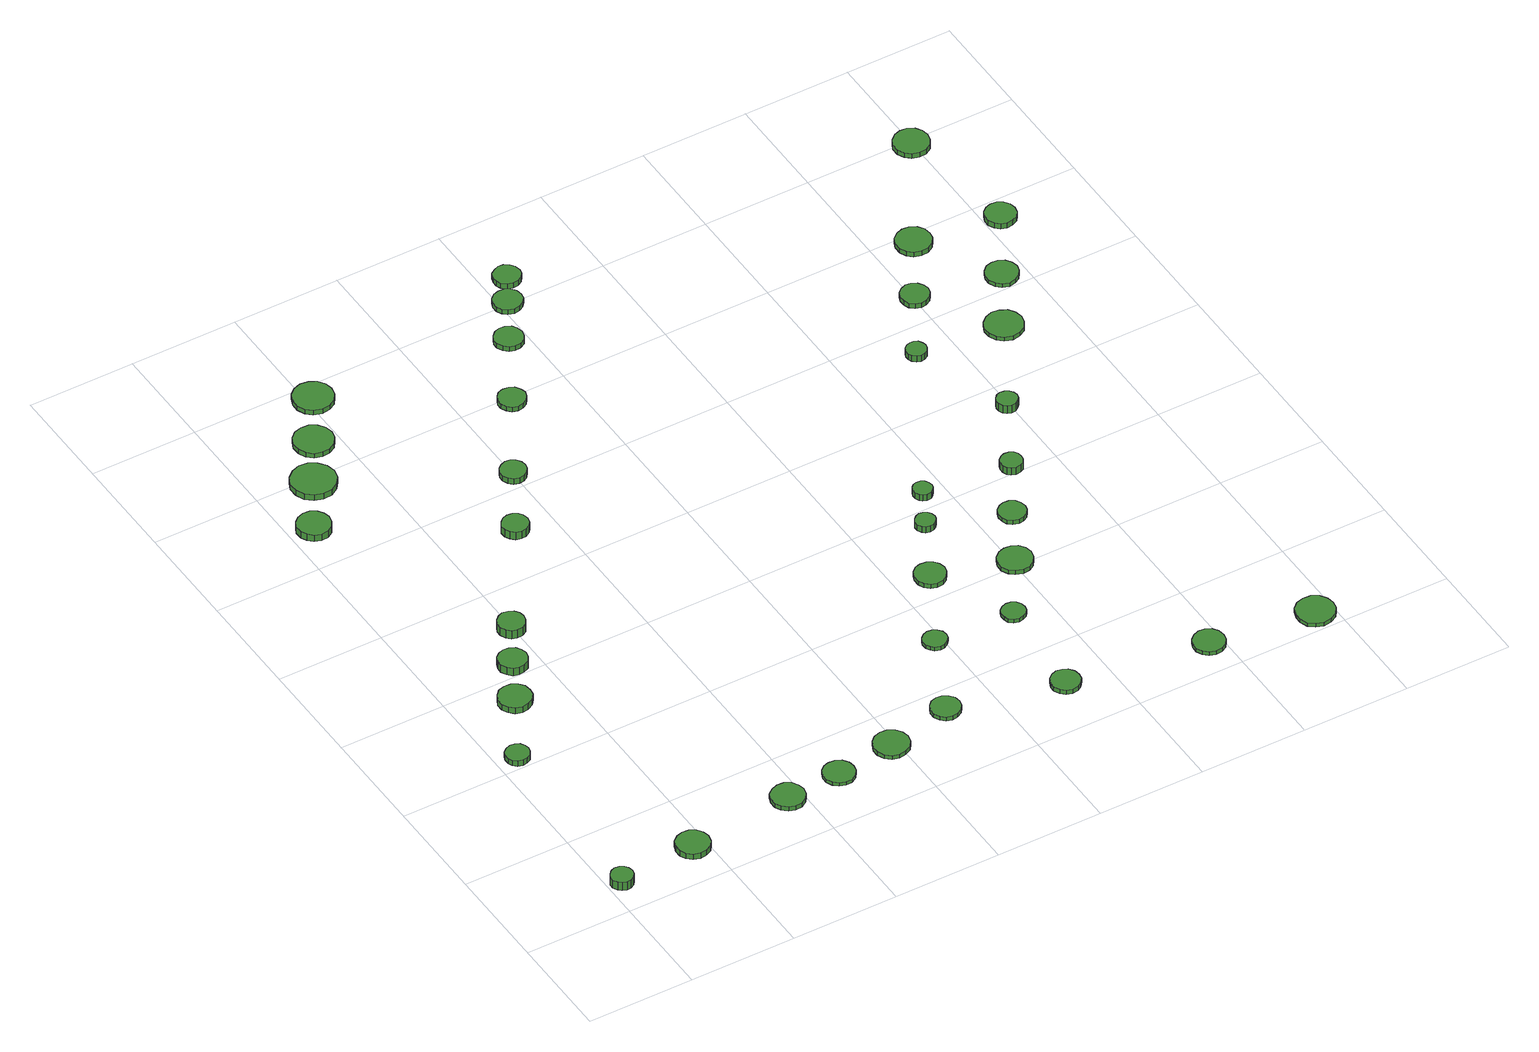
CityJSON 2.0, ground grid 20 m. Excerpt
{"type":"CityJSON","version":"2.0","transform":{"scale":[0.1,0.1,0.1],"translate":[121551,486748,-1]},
"CityObjects":{
"tree1":{"type":"SolitaryVegetationObject","attributes":{"function":"something"},"geometry":[{"type":"MultiSurface","lod":"1","boundaries":[[[0,1,2,3,4,5,6,7,8,9,10,11,12,13,14]],[[15,16,17,18,19,20,21,22,23,24,25,26,27,28,29]],[[0,29,28,1]],[[1,28,27,2]],[[2,27,26,3]],[[3,26,25,4]],[[4,25,24,5]],[[5,24,23,6]],[[6,23,22,7]],[[7,22,21,8]],[[8,21,20,9]],[[9,20,19,10]],[[10,19,18,11]],[[11,18,17,12]],[[12,17,16,13]],[[13,16,15,14]],[[14,15,29,0]]]}]},
"tree2":{"type":"SolitaryVegetationObject","attributes":{"function":"something"},"geometry":[{"type":"MultiSurface","lod":"1","boundaries":[[[30,31,32,33,34,35,36,37,38,39,40,41,42,43,44]],[[45,46,47,48,49,50,51,52,53,54,55,56,57,58,59]],[[30,59,58,31]],[[31,58,57,32]],[[32,57,56,33]],[[33,56,55,34]],[[34,55,54,35]],[[35,54,53,36]],[[36,53,52,37]],[[37,52,51,38]],[[38,51,50,39]],[[39,50,49,40]],[[40,49,48,41]],[[41,48,47,42]],[[42,47,46,43]],[[43,46,45,44]],[[44,45,59,30]]]}]},
"tree3":{"type":"SolitaryVegetationObject","attributes":{"function":"something"},"geometry":[{"type":"MultiSurface","lod":"1","boundaries":[[[60,61,62,63,64,65,66,67,68,69,70,71,72,73,74]],[[75,76,77,78,79,80,81,82,83,84,85,86,87,88,89]],[[60,89,88,61]],[[61,88,87,62]],[[62,87,86,63]],[[63,86,85,64]],[[64,85,84,65]],[[65,84,83,66]],[[66,83,82,67]],[[67,82,81,68]],[[68,81,80,69]],[[69,80,79,70]],[[70,79,78,71]],[[71,78,77,72]],[[72,77,76,73]],[[73,76,75,74]],[[74,75,89,60]]]}]},
"tree4":{"type":"SolitaryVegetationObject","attributes":{"function":"something"},"geometry":[{"type":"MultiSurface","lod":"1","boundaries":[[[90,91,92,93,94,95,96,97,98,99,100,101,102,103,104]],[[105,106,107,108,109,110,111,112,113,114,115,116,117,118,119]],[[90,119,118,91]],[[91,118,117,92]],[[92,117,116,93]],[[93,116,115,94]],[[94,115,114,95]],[[95,114,113,96]],[[96,113,112,97]],[[97,112,111,98]],[[98,111,110,99]],[[99,110,109,100]],[[100,109,108,101]],[[101,108,107,102]],[[102,107,106,103]],[[103,106,105,104]],[[104,105,119,90]]]}]},
"tree5":{"type":"SolitaryVegetationObject","attributes":{"function":"something"},"geometry":[{"type":"MultiSurface","lod":"1","boundaries":[[[120,121,122,123,124,125,126,127,128,129,130,131,132,133,134]],[[135,136,137,138,139,140,141,142,143,144,145,146,147,148,149]],[[120,149,148,121]],[[121,148,147,122]],[[122,147,146,123]],[[123,146,145,124]],[[124,145,144,125]],[[125,144,143,126]],[[126,143,142,127]],[[127,142,141,128]],[[128,141,140,129]],[[129,140,139,130]],[[130,139,138,131]],[[131,138,137,132]],[[132,137,136,133]],[[133,136,135,134]],[[134,135,149,120]]]}]},
"tree6":{"type":"SolitaryVegetationObject","attributes":{"function":"something"},"geometry":[{"type":"MultiSurface","lod":"1","boundaries":[[[150,151,152,153,154,155,156,157,158,159,160,161,162,163,164]],[[165,166,167,168,169,170,171,172,173,174,175,176,177,178,179]],[[150,179,178,151]],[[151,178,177,152]],[[152,177,176,153]],[[153,176,175,154]],[[154,175,174,155]],[[155,174,173,156]],[[156,173,172,157]],[[157,172,171,158]],[[158,171,170,159]],[[159,170,169,160]],[[160,169,168,161]],[[161,168,167,162]],[[162,167,166,163]],[[163,166,165,164]],[[164,165,179,150]]]}]},
"tree7":{"type":"SolitaryVegetationObject","attributes":{"function":"something"},"geometry":[{"type":"MultiSurface","lod":"1","boundaries":[[[180,181,182,183,184,185,186,187,188,189,190,191,192,193,194]],[[195,196,197,198,199,200,201,202,203,204,205,206,207,208,209]],[[180,209,208,181]],[[181,208,207,182]],[[182,207,206,183]],[[183,206,205,184]],[[184,205,204,185]],[[185,204,203,186]],[[186,203,202,187]],[[187,202,201,188]],[[188,201,200,189]],[[189,200,199,190]],[[190,199,198,191]],[[191,198,197,192]],[[192,197,196,193]],[[193,196,195,194]],[[194,195,209,180]]]}]},
"tree8":{"type":"SolitaryVegetationObject","attributes":{"function":"something"},"geometry":[{"type":"MultiSurface","lod":"1","boundaries":[[[210,211,212,213,214,215,216,217,218,219,220,221,222,223,224]],[[225,226,227,228,229,230,231,232,233,234,235,236,237,238,239]],[[210,239,238,211]],[[211,238,237,212]],[[212,237,236,213]],[[213,236,235,214]],[[214,235,234,215]],[[215,234,233,216]],[[216,233,232,217]],[[217,232,231,218]],[[218,231,230,219]],[[219,230,229,220]],[[220,229,228,221]],[[221,228,227,222]],[[222,227,226,223]],[[223,226,225,224]],[[224,225,239,210]]]}]},
"tree9":{"type":"SolitaryVegetationObject","attributes":{"function":"something"},"geometry":[{"type":"MultiSurface","lod":"1","boundaries":[[[240,241,242,243,244,245,246,247,248,249,250,251,252,253,254]],[[255,256,257,258,259,260,261,262,263,264,265,266,267,268,269]],[[240,269,268,241]],[[241,268,267,242]],[[242,267,266,243]],[[243,266,265,244]],[[244,265,264,245]],[[245,264,263,246]],[[246,263,262,247]],[[247,262,261,248]],[[248,261,260,249]],[[249,260,259,250]],[[250,259,258,251]],[[251,258,257,252]],[[252,257,256,253]],[[253,256,255,254]],[[254,255,269,240]]]}]},
"tree10":{"type":"SolitaryVegetationObject","attributes":{"function":"something"},"geometry":[{"type":"MultiSurface","lod":"1","boundaries":[[[270,271,272,273,274,275,276,277,278,279,280,281,282,283,284]],[[285,286,287,288,289,290,291,292,293,294,295,296,297,298,299]],[[270,299,298,271]],[[271,298,297,272]],[[272,297,296,273]],[[273,296,295,274]],[[274,295,294,275]],[[275,294,293,276]],[[276,293,292,277]],[[277,292,291,278]],[[278,291,290,279]],[[279,290,289,280]],[[280,289,288,281]],[[281,288,287,282]],[[282,287,286,283]],[[283,286,285,284]],[[284,285,299,270]]]}]},
"tree11":{"type":"SolitaryVegetationObject","attributes":{"function":"something"},"geometry":[{"type":"MultiSurface","lod":"1","boundaries":[[[300,301,302,303,304,305,306,307,308,309,310,311,312,313,314]],[[315,316,317,318,319,320,321,322,323,324,325,326,327,328,329]],[[300,329,328,301]],[[301,328,327,302]],[[302,327,326,303]],[[303,326,325,304]],[[304,325,324,305]],[[305,324,323,306]],[[306,323,322,307]],[[307,322,321,308]],[[308,321,320,309]],[[309,320,319,310]],[[310,319,318,311]],[[311,318,317,312]],[[312,317,316,313]],[[313,316,315,314]],[[314,315,329,300]]]}]},
"tree12":{"type":"SolitaryVegetationObject","attributes":{"function":"something"},"geometry":[{"type":"MultiSurface","lod":"1","boundaries":[[[330,331,332,333,334,335,336,337,338,339,340,341,342,343,344]],[[345,346,347,348,349,350,351,352,353,354,355,356,357,358,359]],[[330,359,358,331]],[[331,358,357,332]],[[332,357,356,333]],[[333,356,355,334]],[[334,355,354,335]],[[335,354,353,336]],[[336,353,352,337]],[[337,352,351,338]],[[338,351,350,339]],[[339,350,349,340]],[[340,349,348,341]],[[341,348,347,342]],[[342,347,346,343]],[[343,346,345,344]],[[344,345,359,330]]]}]},
"tree13":{"type":"SolitaryVegetationObject","attributes":{"function":"something"},"geometry":[{"type":"MultiSurface","lod":"1","boundaries":[[[360,361,362,363,364,365,366,367,368,369,370,371,372,373,374]],[[375,376,377,378,379,380,381,382,383,384,385,386,387,388,389]],[[360,389,388,361]],[[361,388,387,362]],[[362,387,386,363]],[[363,386,385,364]],[[364,385,384,365]],[[365,384,383,366]],[[366,383,382,367]],[[367,382,381,368]],[[368,381,380,369]],[[369,380,379,370]],[[370,379,378,371]],[[371,378,377,372]],[[372,377,376,373]],[[373,376,375,374]],[[374,375,389,360]]]}]},
"tree14":{"type":"SolitaryVegetationObject","attributes":{"function":"something"},"geometry":[{"type":"MultiSurface","lod":"1","boundaries":[[[390,391,392,393,394,395,396,397,398,399,400,401,402,403,404]],[[405,406,407,408,409,410,411,412,413,414,415,416,417,418,419]],[[390,419,418,391]],[[391,418,417,392]],[[392,417,416,393]],[[393,416,415,394]],[[394,415,414,395]],[[395,414,413,396]],[[396,413,412,397]],[[397,412,411,398]],[[398,411,410,399]],[[399,410,409,400]],[[400,409,408,401]],[[401,408,407,402]],[[402,407,406,403]],[[403,406,405,404]],[[404,405,419,390]]]}]},
"tree15":{"type":"SolitaryVegetationObject","attributes":{"function":"something"},"geometry":[{"type":"MultiSurface","lod":"1","boundaries":[[[420,421,422,423,424,425,426,427,428,429,430,431,432,433,434]],[[435,436,437,438,439,440,441,442,443,444,445,446,447,448,449]],[[420,449,448,421]],[[421,448,447,422]],[[422,447,446,423]],[[423,446,445,424]],[[424,445,444,425]],[[425,444,443,426]],[[426,443,442,427]],[[427,442,441,428]],[[428,441,440,429]],[[429,440,439,430]],[[430,439,438,431]],[[431,438,437,432]],[[432,437,436,433]],[[433,436,435,434]],[[434,435,449,420]]]}]},
"tree16":{"type":"SolitaryVegetationObject","attributes":{"function":"something"},"geometry":[{"type":"MultiSurface","lod":"1","boundaries":[[[450,451,452,453,454,455,456,457,458,459,460,461,462,463,464]],[[465,466,467,468,469,470,471,472,473,474,475,476,477,478,479]],[[450,479,478,451]],[[451,478,477,452]],[[452,477,476,453]],[[453,476,475,454]],[[454,475,474,455]],[[455,474,473,456]],[[456,473,472,457]],[[457,472,471,458]],[[458,471,470,459]],[[459,470,469,460]],[[460,469,468,461]],[[461,468,467,462]],[[462,467,466,463]],[[463,466,465,464]],[[464,465,479,450]]]}]},
"tree17":{"type":"SolitaryVegetationObject","attributes":{"function":"something"},"geometry":[{"type":"MultiSurface","lod":"1","boundaries":[[[480,481,482,483,484,485,486,487,488,489,490,491,492,493,494]],[[495,496,497,498,499,500,501,502,503,504,505,506,507,508,509]],[[480,509,508,481]],[[481,508,507,482]],[[482,507,506,483]],[[483,506,505,484]],[[484,505,504,485]],[[485,504,503,486]],[[486,503,502,487]],[[487,502,501,488]],[[488,501,500,489]],[[489,500,499,490]],[[490,499,498,491]],[[491,498,497,492]],[[492,497,496,493]],[[493,496,495,494]],[[494,495,509,480]]]}]},
"tree18":{"type":"SolitaryVegetationObject","attributes":{"function":"something"},"geometry":[{"type":"MultiSurface","lod":"1","boundaries":[[[510,511,512,513,514,515,516,517,518,519,520,521,522,523,524]],[[525,526,527,528,529,530,531,532,533,534,535,536,537,538,539]],[[510,539,538,511]],[[511,538,537,512]],[[512,537,536,513]],[[513,536,535,514]],[[514,535,534,515]],[[515,534,533,516]],[[516,533,532,517]],[[517,532,531,518]],[[518,531,530,519]],[[519,530,529,520]],[[520,529,528,521]],[[521,528,527,522]],[[522,527,526,523]],[[523,526,525,524]],[[524,525,539,510]]]}]},
"tree19":{"type":"SolitaryVegetationObject","attributes":{"function":"something"},"geometry":[{"type":"MultiSurface","lod":"1","boundaries":[[[540,541,542,543,544,545,546,547,548,549,550,551,552,553,554]],[[555,556,557,558,559,560,561,562,563,564,565,566,567,568,569]],[[540,569,568,541]],[[541,568,567,542]],[[542,567,566,543]],[[543,566,565,544]],[[544,565,564,545]],[[545,564,563,546]],[[546,563,562,547]],[[547,562,561,548]],[[548,561,560,549]],[[549,560,559,550]],[[550,559,558,551]],[[551,558,557,552]],[[552,557,556,553]],[[553,556,555,554]],[[554,555,569,540]]]}]},
"tree20":{"type":"SolitaryVegetationObject","attributes":{"function":"something"},"geometry":[{"type":"MultiSurface","lod":"1","boundaries":[[[570,571,572,573,574,575,576,577,578,579,580,581,582,583,584]],[[585,586,587,588,589,590,591,592,593,594,595,596,597,598,599]],[[570,599,598,571]],[[571,598,597,572]],[[572,597,596,573]],[[573,596,595,574]],[[574,595,594,575]],[[575,594,593,576]],[[576,593,592,577]],[[577,592,591,578]],[[578,591,590,579]],[[579,590,589,580]],[[580,589,588,581]],[[581,588,587,582]],[[582,587,586,583]],[[583,586,585,584]],[[584,585,599,570]]]}]},
"tree21":{"type":"SolitaryVegetationObject","attributes":{"function":"something"},"geometry":[{"type":"MultiSurface","lod":"1","boundaries":[[[600,601,602,603,604,605,606,607,608,609,610,611,612,613,614]],[[615,616,617,618,619,620,621,622,623,624,625,626,627,628,629]],[[600,629,628,601]],[[601,628,627,602]],[[602,627,626,603]],[[603,626,625,604]],[[604,625,624,605]],[[605,624,623,606]],[[606,623,622,607]],[[607,622,621,608]],[[608,621,620,609]],[[609,620,619,610]],[[610,619,618,611]],[[611,618,617,612]],[[612,617,616,613]],[[613,616,615,614]],[[614,615,629,600]]]}]},
"tree22":{"type":"SolitaryVegetationObject","attributes":{"function":"something"},"geometry":[{"type":"MultiSurface","lod":"1","boundaries":[[[630,631,632,633,634,635,636,637,638,639,640,641,642,643,644]],[[645,646,647,648,649,650,651,652,653,654,655,656,657,658,659]],[[630,659,658,631]],[[631,658,657,632]],[[632,657,656,633]],[[633,656,655,634]],[[634,655,654,635]],[[635,654,653,636]],[[636,653,652,637]],[[637,652,651,638]],[[638,651,650,639]],[[639,650,649,640]],[[640,649,648,641]],[[641,648,647,642]],[[642,647,646,643]],[[643,646,645,644]],[[644,645,659,630]]]}]},
"tree23":{"type":"SolitaryVegetationObject","attributes":{"function":"something"},"geometry":[{"type":"MultiSurface","lod":"1","boundaries":[[[660,661,662,663,664,665,666,667,668,669,670,671,672,673,674]],[[675,676,677,678,679,680,681,682,683,684,685,686,687,688,689]],[[660,689,688,661]],[[661,688,687,662]],[[662,687,686,663]],[[663,686,685,664]],[[664,685,684,665]],[[665,684,683,666]],[[666,683,682,667]],[[667,682,681,668]],[[668,681,680,669]],[[669,680,679,670]],[[670,679,678,671]],[[671,678,677,672]],[[672,677,676,673]],[[673,676,675,674]],[[674,675,689,660]]]}]},
"tree24":{"type":"SolitaryVegetationObject","attributes":{"function":"something"},"geometry":[{"type":"MultiSurface","lod":"1","boundaries":[[[690,691,692,693,694,695,696,697,698,699,700,701,702,703,704]],[[705,706,707,708,709,710,711,712,713,714,715,716,717,718,719]],[[690,719,718,691]],[[691,718,717,692]],[[692,717,716,693]],[[693,716,715,694]],[[694,715,714,695]],[[695,714,713,696]],[[696,713,712,697]],[[697,712,711,698]],[[698,711,710,699]],[[699,710,709,700]],[[700,709,708,701]],[[701,708,707,702]],[[702,707,706,703]],[[703,706,705,704]],[[704,705,719,690]]]}]},
"tree25":{"type":"SolitaryVegetationObject","attributes":{"function":"something"},"geometry":[{"type":"MultiSurface","lod":"1","boundaries":[[[720,721,722,723,724,725,726,727,728,729,730,731,732,733,734]],[[735,736,737,738,739,740,741,742,743,744,745,746,747,748,749]],[[720,749,748,721]],[[721,748,747,722]],[[722,747,746,723]],[[723,746,745,724]],[[724,745,744,725]],[[725,744,743,726]],[[726,743,742,727]],[[727,742,741,728]],[[728,741,740,729]],[[729,740,739,730]],[[730,739,738,731]],[[731,738,737,732]],[[732,737,736,733]],[[733,736,735,734]],[[734,735,749,720]]]}]},
"tree26":{"type":"SolitaryVegetationObject","attributes":{"function":"something"},"geometry":[{"type":"MultiSurface","lod":"1","boundaries":[[[750,751,752,753,754,755,756,757,758,759,760,761,762,763,764]],[[765,766,767,768,769,770,771,772,773,774,775,776,777,778,779]],[[750,779,778,751]],[[751,778,777,752]],[[752,777,776,753]],[[753,776,775,754]],[[754,775,774,755]],[[755,774,773,756]],[[756,773,772,757]],[[757,772,771,758]],[[758,771,770,759]],[[759,770,769,760]],[[760,769,768,761]],[[761,768,767,762]],[[762,767,766,763]],[[763,766,765,764]],[[764,765,779,750]]]}]},
"tree27":{"type":"SolitaryVegetationObject","attributes":{"function":"something"},"geometry":[{"type":"MultiSurface","lod":"1","boundaries":[[[780,781,782,783,784,785,786,787,788,789,790,791,792,793,794]],[[795,796,797,798,799,800,801,802,803,804,805,806,807,808,809]],[[780,809,808,781]],[[781,808,807,782]],[[782,807,806,783]],[[783,806,805,784]],[[784,805,804,785]],[[785,804,803,786]],[[786,803,802,787]],[[787,802,801,788]],[[788,801,800,789]],[[789,800,799,790]],[[790,799,798,791]],[[791,798,797,792]],[[792,797,796,793]],[[793,796,795,794]],[[794,795,809,780]]]}]},
"tree28":{"type":"SolitaryVegetationObject","attributes":{"function":"something"},"geometry":[{"type":"MultiSurface","lod":"1","boundaries":[[[810,811,812,813,814,815,816,817,818,819,820,821,822,823,824]],[[825,826,827,828,829,830,831,832,833,834,835,836,837,838,839]],[[810,839,838,811]],[[811,838,837,812]],[[812,837,836,813]],[[813,836,835,814]],[[814,835,834,815]],[[815,834,833,816]],[[816,833,832,817]],[[817,832,831,818]],[[818,831,830,819]],[[819,830,829,820]],[[820,829,828,821]],[[821,828,827,822]],[[822,827,826,823]],[[823,826,825,824]],[[824,825,839,810]]]}]},
"tree29":{"type":"SolitaryVegetationObject","attributes":{"function":"something"},"geometry":[{"type":"MultiSurface","lod":"1","boundaries":[[[840,841,842,843,844,845,846,847,848,849,850,851,852,853,854]],[[855,856,857,858,859,860,861,862,863,864,865,866,867,868,869]],[[840,869,868,841]],[[841,868,867,842]],[[842,867,866,843]],[[843,866,865,844]],[[844,865,864,845]],[[845,864,863,846]],[[846,863,862,847]],[[847,862,861,848]],[[848,861,860,849]],[[849,860,859,850]],[[850,859,858,851]],[[851,858,857,852]],[[852,857,856,853]],[[853,856,855,854]],[[854,855,869,840]]]}]},
"tree30":{"type":"SolitaryVegetationObject","attributes":{"function":"something"},"geometry":[{"type":"MultiSurface","lod":"1","boundaries":[[[870,871,872,873,874,875,876,877,878,879,880,881,882,883,884]],[[885,886,887,888,889,890,891,892,893,894,895,896,897,898,899]],[[870,899,898,871]],[[871,898,897,872]],[[872,897,896,873]],[[873,896,895,874]],[[874,895,894,875]],[[875,894,893,876]],[[876,893,892,877]],[[877,892,891,878]],[[878,891,890,879]],[[879,890,889,880]],[[880,889,888,881]],[[881,888,887,882]],[[882,887,886,883]],[[883,886,885,884]],[[884,885,899,870]]]}]},
"tree31":{"type":"SolitaryVegetationObject","attributes":{"function":"something"},"geometry":[{"type":"MultiSurface","lod":"1","boundaries":[[[900,901,902,903,904,905,906,907,908,909,910,911,912,913,914]],[[915,916,917,918,919,920,921,922,923,924,925,926,927,928,929]],[[900,929,928,901]],[[901,928,927,902]],[[902,927,926,903]],[[903,926,925,904]],[[904,925,924,905]],[[905,924,923,906]],[[906,923,922,907]],[[907,922,921,908]],[[908,921,920,909]],[[909,920,919,910]],[[910,919,918,911]],[[911,918,917,912]],[[912,917,916,913]],[[913,916,915,914]],[[914,915,929,900]]]}]},
"tree32":{"type":"SolitaryVegetationObject","attributes":{"function":"something"},"geometry":[{"type":"MultiSurface","lod":"1","boundaries":[[[930,931,932,933,934,935,936,937,938,939,940,941,942,943,944]],[[945,946,947,948,949,950,951,952,953,954,955,956,957,958,959]],[[930,959,958,931]],[[931,958,957,932]],[[932,957,956,933]],[[933,956,955,934]],[[934,955,954,935]],[[935,954,953,936]],[[936,953,952,937]],[[937,952,951,938]],[[938,951,950,939]],[[939,950,949,940]],[[940,949,948,941]],[[941,948,947,942]],[[942,947,946,943]],[[943,946,945,944]],[[944,945,959,930]]]}]},
"tree33":{"type":"SolitaryVegetationObject","attributes":{"function":"something"},"geometry":[{"type":"MultiSurface","lod":"1","boundaries":[[[960,961,962,963,964,965,966,967,968,969,970,971,972,973,974]],[[975,976,977,978,979,980,981,982,983,984,985,986,987,988,989]],[[960,989,988,961]],[[961,988,987,962]],[[962,987,986,963]],[[963,986,985,964]],[[964,985,984,965]],[[965,984,983,966]],[[966,983,982,967]],[[967,982,981,968]],[[968,981,980,969]],[[969,980,979,970]],[[970,979,978,971]],[[971,978,977,972]],[[972,977,976,973]],[[973,976,975,974]],[[974,975,989,960]]]}]},
"tree34":{"type":"SolitaryVegetationObject","attributes":{"function":"something"},"geometry":[{"type":"MultiSurface","lod":"1","boundaries":[[[990,991,992,993,994,995,996,997,998,999,1000,1001,1002,1003,1004]],[[1005,1006,1007,1008,1009,1010,1011,1012,1013,1014,1015,1016,1017,1018,1019]],[[990,1019,1018,991]],[[991,1018,1017,992]],[[992,1017,1016,993]],[[993,1016,1015,994]],[[994,1015,1014,995]],[[995,1014,1013,996]],[[996,1013,1012,997]],[[997,1012,1011,998]],[[998,1011,1010,999]],[[999,1010,1009,1000]],[[1000,1009,1008,1001]],[[1001,1008,1007,1002]],[[1002,1007,1006,1003]],[[1003,1006,1005,1004]],[[1004,1005,1019,990]]]}]},
"tree35":{"type":"SolitaryVegetationObject","attributes":{"function":"something"},"geometry":[{"type":"MultiSurface","lod":"1","boundaries":[[[1020,1021,1022,1023,1024,1025,1026,1027,1028,1029,1030,1031,1032,1033,1034]],[[1035,1036,1037,1038,1039,1040,1041,1042,1043,1044,1045,1046,1047,1048,1049]],[[1020,1049,1048,1021]],[[1021,1048,1047,1022]],[[1022,1047,1046,1023]],[[1023,1046,1045,1024]],[[1024,1045,1044,1025]],[[1025,1044,1043,1026]],[[1026,1043,1042,1027]],[[1027,1042,1041,1028]],[[1028,1041,1040,1029]],[[1029,1040,1039,1030]],[[1030,1039,1038,1031]],[[1031,1038,1037,1032]],[[1032,1037,1036,1033]],[[1033,1036,1035,1034]],[[1034,1035,1049,1020]]]}]},
"tree36":{"type":"SolitaryVegetationObject","attributes":{"function":"something"},"geometry":[{"type":"MultiSurface","lod":"1","boundaries":[[[1050,1051,1052,1053,1054,1055,1056,1057,1058,1059,1060,1061,1062,1063,1064]],[[1065,1066,1067,1068,1069,1070,1071,1072,1073,1074,1075,1076,1077,1078,1079]],[[1050,1079,1078,1051]],[[1051,1078,1077,1052]],[[1052,1077,1076,1053]],[[1053,1076,1075,1054]],[[1054,1075,1074,1055]],[[1055,1074,1073,1056]],[[1056,1073,1072,1057]],[[1057,1072,1071,1058]],[[1058,1071,1070,1059]],[[1059,1070,1069,1060]],[[1060,1069,1068,1061]],[[1061,1068,1067,1062]],[[1062,1067,1066,1063]],[[1063,1066,1065,1064]],[[1064,1065,1079,1050]]]}]},
"tree37":{"type":"SolitaryVegetationObject","attributes":{"function":"something"},"geometry":[{"type":"MultiSurface","lod":"1","boundaries":[[[1080,1081,1082,1083,1084,1085,1086,1087,1088,1089,1090,1091,1092,1093,1094]],[[1095,1096,1097,1098,1099,1100,1101,1102,1103,1104,1105,1106,1107,1108,1109]],[[1080,1109,1108,1081]],[[1081,1108,1107,1082]],[[1082,1107,1106,1083]],[[1083,1106,1105,1084]],[[1084,1105,1104,1085]],[[1085,1104,1103,1086]],[[1086,1103,1102,1087]],[[1087,1102,1101,1088]],[[1088,1101,1100,1089]],[[1089,1100,1099,1090]],[[1090,1099,1098,1091]],[[1091,1098,1097,1092]],[[1092,1097,1096,1093]],[[1093,1096,1095,1094]],[[1094,1095,1109,1080]]]}]},
"tree38":{"type":"SolitaryVegetationObject","attributes":{"function":"something"}},
"tree39":{"type":"SolitaryVegetationObject","attributes":{"function":"something"},"geometry":[{"type":"MultiSurface","lod":"1","boundaries":[[[1110,1111,1112,1113,1114,1115,1116,1117,1118,1119,1120,1121,1122,1123,1124]],[[1125,1126,1127,1128,1129,1130,1131,1132,1133,1134,1135,1136,1137,1138,1139]],[[1110,1139,1138,1111]],[[1111,1138,1137,1112]],[[1112,1137,1136,1113]],[[1113,1136,1135,1114]],[[1114,1135,1134,1115]],[[1115,1134,1133,1116]],[[1116,1133,1132,1117]],[[1117,1132,1131,1118]],[[1118,1131,1130,1119]],[[1119,1130,1129,1120]],[[1120,1129,1128,1121]],[[1121,1128,1127,1122]],[[1122,1127,1126,1123]],[[1123,1126,1125,1124]],[[1124,1125,1139,1110]]]}]},
"tree40":{"type":"SolitaryVegetationObject","attributes":{"function":"something"},"geometry":[{"type":"MultiSurface","lod":"1","boundaries":[[[1140,1141,1142,1143,1144,1145,1146,1147,1148,1149,1150,1151,1152,1153,1154]],[[1155,1156,1157,1158,1159,1160,1161,1162,1163,1164,1165,1166,1167,1168,1169]],[[1140,1169,1168,1141]],[[1141,1168,1167,1142]],[[1142,1167,1166,1143]],[[1143,1166,1165,1144]],[[1144,1165,1164,1145]],[[1145,1164,1163,1146]],[[1146,1163,1162,1147]],[[1147,1162,1161,1148]],[[1148,1161,1160,1149]],[[1149,1160,1159,1150]],[[1150,1159,1158,1151]],[[1151,1158,1157,1152]],[[1152,1157,1156,1153]],[[1153,1156,1155,1154]],[[1154,1155,1169,1140]]]}]}
},
"vertices":[
[47,67,25],[45,76,25],[40,83,25],[33,87,25],[24,88,25],[16,85,25],[10,79,25],[6,72,25],[6,63,25],[10,55,25],[16,50,25],[24,47,25],[33,48,25],[40,52,25],[45,59,25],[45,59,7],[40,52,7],[33,48,7],[24,47,7],[16,50,7],[10,55,7],[6,63,7],[6,72,7],[10,79,7],[16,85,7],[24,88,7],[33,87,7],[40,83,7],[45,76,7],[47,67,7],
[61,424,19],[59,433,19],[54,441,19],[46,445,19],[37,446,19],[28,443,19],[21,437,19],[18,429,19],[18,420,19],[21,412,19],[28,406,19],[37,403,19],[46,404,19],[54,408,19],[59,416,19],[59,416,7],[54,408,7],[46,404,7],[37,403,7],[28,406,7],[21,412,7],[18,420,7],[18,429,7],[21,437,7],[28,443,7],[37,446,7],[46,445,7],[54,441,7],[59,433,7],[61,424,7],
[204,81,19],[201,93,19],[194,104,19],[183,110,19],[170,111,19],[158,107,19],[148,99,19],[143,87,19],[143,74,19],[148,63,19],[158,54,19],[170,50,19],[183,52,19],[194,58,19],[201,68,19],[201,68,7],[194,58,7],[183,52,7],[170,50,7],[158,54,7],[148,63,7],[143,74,7],[143,87,7],[148,99,7],[158,107,7],[170,111,7],[183,110,7],[194,104,7],[201,93,7],[204,81,7],
[138,546,20],[136,559,20],[128,569,20],[117,575,20],[105,576,20],[93,573,20],[84,564,20],[78,553,20],[78,540,20],[84,529,20],[93,520,20],[105,516,20],[117,518,20],[128,524,20],[136,534,20],[136,534,7],[128,524,7],[117,518,7],[105,516,7],[93,520,7],[84,529,7],[78,540,7],[78,553,7],[84,564,7],[93,573,7],[105,576,7],[117,575,7],[128,569,7],[136,559,7],[138,546,7],
[179,626,23],[176,637,23],[170,646,23],[160,651,23],[149,652,23],[139,649,23],[131,642,23],[126,632,23],[126,621,23],[131,611,23],[139,603,23],[149,600,23],[160,601,23],[170,606,23],[176,615,23],[176,615,7],[170,606,7],[160,601,7],[149,600,7],[139,603,7],[131,611,7],[126,621,7],[126,632,7],[131,642,7],[139,649,7],[149,652,7],[160,651,7],[170,646,7],[176,637,7],[179,626,7],
[75,1089,21],[72,1101,21],[65,1111,21],[54,1118,21],[41,1119,21],[29,1115,21],[20,1107,21],[14,1095,21],[14,1082,21],[20,1071,21],[29,1062,21],[41,1058,21],[54,1059,21],[65,1066,21],[72,1076,21],[72,1076,7],[65,1066,7],[54,1059,7],[41,1058,7],[29,1062,7],[20,1071,7],[14,1082,7],[14,1095,7],[20,1107,7],[29,1115,7],[41,1119,7],[54,1118,7],[65,1111,7],[72,1101,7],[75,1089,7],
[403,102,16],[400,114,16],[393,125,16],[382,131,16],[369,132,16],[357,128,16],[347,120,16],[342,108,16],[342,95,16],[347,84,16],[357,75,16],[369,71,16],[382,72,16],[393,79,16],[400,89,16],[400,89,7],[393,79,7],[382,72,7],[369,71,7],[357,75,7],[347,84,7],[342,95,7],[342,108,7],[347,120,7],[357,128,7],[369,132,7],[382,131,7],[393,125,7],[400,114,7],[403,102,7],
[222,705,25],[220,715,25],[214,723,25],[205,728,25],[194,730,25],[185,726,25],[177,719,25],[173,710,25],[173,700,25],[177,690,25],[185,683,25],[194,680,25],[205,681,25],[214,686,25],[220,695,25],[220,695,7],[214,686,7],[205,681,7],[194,680,7],[185,683,7],[177,690,7],[173,700,7],[173,710,7],[177,719,7],[185,726,7],[194,730,7],[205,728,7],[214,723,7],[220,715,7],[222,705,7],
[143,1185,19],[139,1202,19],[129,1215,19],[115,1224,19],[98,1226,19],[82,1220,19],[69,1209,19],[62,1194,19],[62,1177,19],[69,1161,19],[82,1150,19],[98,1145,19],[115,1146,19],[129,1155,19],[139,1168,19],[139,1168,7],[129,1155,7],[115,1146,7],[98,1145,7],[82,1150,7],[69,1161,7],[62,1177,7],[62,1194,7],[69,1209,7],[82,1220,7],[98,1226,7],[115,1224,7],[129,1215,7],[139,1202,7],[143,1185,7],
[505,109,14],[503,120,14],[496,130,14],[485,136,14],[473,137,14],[462,134,14],[453,126,14],[448,115,14],[448,103,14],[453,92,14],[462,84,14],[473,80,14],[485,81,14],[496,87,14],[503,97,14],[503,97,7],[496,87,7],[485,81,7],[473,80,7],[462,84,7],[453,92,7],[448,103,7],[448,115,7],[453,126,7],[462,134,7],[473,137,7],[485,136,7],[496,130,7],[503,120,7],[505,109,7],
[191,1271,17],[188,1286,17],[179,1298,17],[166,1306,17],[151,1307,17],[137,1303,17],[126,1293,17],[120,1279,17],[120,1264,17],[126,1250,17],[137,1240,17],[151,1236,17],[166,1237,17],[179,1245,17],[188,1257,17],[188,1257,7],[179,1245,7],[166,1237,7],[151,1236,7],[137,1240,7],[126,1250,7],[120,1264,7],[120,1279,7],[126,1293,7],[137,1303,7],[151,1307,7],[166,1306,7],[179,1298,7],[188,1286,7],[191,1271,7],
[356,912,23],[353,922,23],[348,930,23],[339,935,23],[329,936,23],[319,933,23],[312,926,23],[307,917,23],[307,907,23],[312,898,23],[319,891,23],[329,888,23],[339,889,23],[348,894,23],[353,902,23],[353,902,7],[348,894,7],[339,889,7],[329,888,7],[319,891,7],[312,898,7],[307,907,7],[307,917,7],[312,926,7],[319,933,7],[329,936,7],[339,935,7],[348,930,7],[353,922,7],[356,912,7],
[247,1365,17],[244,1379,17],[235,1392,17],[222,1399,17],[207,1401,17],[192,1396,17],[181,1386,17],[175,1372,17],[175,1357,17],[181,1343,17],[192,1333,17],[207,1328,17],[222,1330,17],[235,1337,17],[244,1350,17],[244,1350,7],[235,1337,7],[222,1330,7],[207,1328,7],[192,1333,7],[181,1343,7],[175,1357,7],[175,1372,7],[181,1386,7],[192,1396,7],[207,1401,7],[222,1399,7],[235,1392,7],[244,1379,7],[247,1365,7],
[621,124,15],[618,137,15],[610,148,15],[598,155,15],[585,156,15],[572,152,15],[562,143,15],[556,130,15],[556,117,15],[562,104,15],[572,95,15],[585,91,15],[598,93,15],[610,99,15],[618,110,15],[618,110,7],[610,99,7],[598,93,7],[585,91,7],[572,95,7],[562,104,7],[556,117,7],[556,130,7],[562,143,7],[572,152,7],[585,156,7],[598,155,7],[610,148,7],[618,137,7],[621,124,7],
[424,1032,19],[422,1041,19],[416,1050,19],[408,1055,19],[398,1056,19],[388,1052,19],[381,1046,19],[377,1037,19],[377,1027,19],[381,1018,19],[388,1011,19],[398,1008,19],[408,1009,19],[416,1014,19],[422,1022,19],[422,1022,7],[416,1014,7],[408,1009,7],[398,1008,7],[388,1011,7],[381,1018,7],[377,1027,7],[377,1037,7],[381,1046,7],[388,1052,7],[398,1056,7],[408,1055,7],[416,1050,7],[422,1041,7],[424,1032,7],
[740,154,15],[738,165,15],[731,174,15],[721,180,15],[710,181,15],[699,178,15],[691,170,15],[686,160,15],[686,148,15],[691,138,15],[699,130,15],[710,127,15],[721,128,15],[731,134,15],[738,143,15],[738,143,7],[731,134,7],[721,128,7],[710,127,7],[699,130,7],[691,138,7],[686,148,7],[686,160,7],[691,170,7],[699,178,7],[710,181,7],[721,180,7],[731,174,7],[738,165,7],[740,154,7],
[519,1189,17],[516,1199,17],[510,1208,17],[501,1213,17],[490,1214,17],[480,1211,17],[473,1204,17],[468,1194,17],[468,1184,17],[473,1174,17],[480,1167,17],[490,1164,17],[501,1165,17],[510,1170,17],[516,1179,17],[516,1179,7],[510,1170,7],[501,1165,7],[490,1164,7],[480,1167,7],[473,1174,7],[468,1184,7],[468,1194,7],[473,1204,7],[480,1211,7],[490,1214,7],[501,1213,7],[510,1208,7],[516,1199,7],[519,1189,7],
[808,308,15],[806,317,15],[800,324,15],[792,329,15],[783,330,15],[774,327,15],[768,321,15],[764,313,15],[764,303,15],[768,295,15],[774,289,15],[783,286,15],[792,287,15],[800,292,15],[806,299,15],[806,299,7],[800,292,7],[792,287,7],[783,286,7],[774,289,7],[768,295,7],[764,303,7],[764,313,7],[768,321,7],[774,327,7],[783,330,7],[792,329,7],[800,324,7],[806,317,7],[808,308,7],
[945,106,16],[943,117,16],[936,126,16],[927,131,16],[916,133,16],[905,129,16],[897,122,16],[892,111,16],[892,100,16],[897,90,16],[905,82,16],[916,79,16],[927,80,16],[936,86,16],[943,95,16],[943,95,7],[936,86,7],[927,80,7],[916,79,7],[905,82,7],[897,90,7],[892,100,7],[892,111,7],[897,122,7],[905,129,7],[916,133,7],[927,131,7],[936,126,7],[943,117,7],[945,106,7],
[593,1321,17],[591,1332,17],[585,1341,17],[575,1346,17],[564,1347,17],[554,1344,17],[546,1336,17],[541,1326,17],[541,1316,17],[546,1306,17],[554,1298,17],[564,1295,17],[575,1296,17],[585,1301,17],[591,1310,17],[591,1310,7],[585,1301,7],[575,1296,7],[564,1295,7],[554,1298,7],[546,1306,7],[541,1316,7],[541,1326,7],[546,1336,7],[554,1344,7],[564,1347,7],[575,1346,7],[585,1341,7],[591,1332,7],[593,1321,7],
[892,451,16],[889,463,16],[882,472,16],[872,478,16],[860,479,16],[849,476,16],[840,468,16],[836,457,16],[836,445,16],[840,434,16],[849,426,16],[860,423,16],[872,424,16],[882,430,16],[889,440,16],[889,440,7],[882,430,7],[872,424,7],[860,423,7],[849,426,7],[840,434,7],[836,445,7],[836,457,7],[840,468,7],[849,476,7],[860,479,7],[872,478,7],[882,472,7],[889,463,7],[892,451,7],
[956,299,15],[954,308,15],[949,315,15],[941,320,15],[932,321,15],[923,318,15],[916,312,15],[913,304,15],[913,295,15],[916,286,15],[923,280,15],[932,278,15],[941,279,15],[949,283,15],[954,290,15],[954,290,7],[949,283,7],[941,279,7],[932,278,7],[923,280,7],[916,286,7],[913,295,7],[913,304,7],[916,312,7],[923,318,7],[932,321,7],[941,320,7],[949,315,7],[954,308,7],[956,299,7],
[641,1402,16],[639,1413,16],[632,1422,16],[623,1427,16],[612,1428,16],[601,1425,16],[593,1418,16],[588,1407,16],[588,1396,16],[593,1386,16],[601,1379,16],[612,1375,16],[623,1377,16],[632,1382,16],[639,1391,16],[639,1391,6],[632,1382,6],[623,1377,6],[612,1375,6],[601,1379,6],[593,1386,6],[588,1396,6],[588,1407,6],[593,1418,6],[601,1425,6],[612,1428,6],[623,1427,6],[632,1422,6],[639,1413,6],[641,1402,6],
[670,1455,17],[668,1465,17],[662,1473,17],[653,1479,17],[643,1480,17],[633,1476,17],[625,1470,17],[621,1460,17],[621,1450,17],[625,1441,17],[633,1434,17],[643,1431,17],[653,1432,17],[662,1437,17],[668,1445,17],[668,1445,6],[662,1437,6],[653,1432,6],[643,1431,6],[633,1434,6],[625,1441,6],[621,1450,6],[621,1460,6],[625,1470,6],[633,1476,6],[643,1480,6],[653,1479,6],[662,1473,6],[668,1465,6],[670,1455,6],
[942,565,20],[940,573,20],[936,579,20],[929,583,20],[922,584,20],[914,581,20],[909,576,20],[905,569,20],[905,561,20],[909,554,20],[914,549,20],[922,547,20],[929,548,20],[936,552,20],[940,558,20],[940,558,7],[936,552,7],[929,548,7],[922,547,7],[914,549,7],[909,554,7],[905,561,7],[905,569,7],[909,576,7],[914,581,7],[922,584,7],[929,583,7],[936,579,7],[940,573,7],[942,565,7],
[1036,409,16],[1033,422,16],[1025,433,16],[1014,439,16],[1001,440,16],[988,436,16],[979,428,16],[973,416,16],[973,402,16],[979,390,16],[988,382,16],[1001,377,16],[1014,379,16],[1025,385,16],[1033,396,16],[1033,396,7],[1025,385,7],[1014,379,7],[1001,377,7],[988,382,7],[979,390,7],[973,402,7],[973,416,7],[979,428,7],[988,436,7],[1001,440,7],[1014,439,7],[1025,433,7],[1033,422,7],[1036,409,7],
[978,634,21],[976,641,21],[972,647,21],[966,651,21],[958,652,21],[951,650,21],[946,645,21],[943,638,21],[943,630,21],[946,623,21],[951,619,21],[958,616,21],[966,617,21],[972,621,21],[976,627,21],[976,627,8],[972,621,8],[966,617,8],[958,616,8],[951,619,8],[946,623,8],[943,630,8],[943,638,8],[946,645,8],[951,650,8],[958,652,8],[966,651,8],[972,647,8],[976,641,8],[978,634,8],
[1203,65,16],[1201,77,16],[1194,87,16],[1183,93,16],[1171,94,16],[1160,90,16],[1151,82,16],[1146,71,16],[1146,59,16],[1151,48,16],[1160,40,16],[1171,36,16],[1183,37,16],[1194,43,16],[1201,53,16],[1201,53,8],[1194,43,8],[1183,37,8],[1171,36,8],[1160,40,8],[1151,48,8],[1146,59,8],[1146,71,8],[1151,82,8],[1160,90,8],[1171,94,8],[1183,93,8],[1194,87,8],[1201,77,8],[1203,65,8],
[1086,512,17],[1084,522,17],[1078,531,17],[1069,536,17],[1059,537,17],[1049,534,17],[1041,527,17],[1037,517,17],[1037,507,17],[1041,497,17],[1049,490,17],[1059,487,17],[1069,488,17],[1078,493,17],[1084,502,17],[1084,502,8],[1078,493,8],[1069,488,8],[1059,487,8],[1049,490,8],[1041,497,8],[1037,507,8],[1037,517,8],[1041,527,8],[1049,534,8],[1059,537,8],[1069,536,8],[1078,531,8],[1084,522,8],[1086,512,8],
[1141,614,24],[1140,622,24],[1135,629,24],[1128,633,24],[1119,634,24],[1111,631,24],[1105,626,24],[1102,618,24],[1102,610,24],[1105,602,24],[1111,597,24],[1119,594,24],[1128,595,24],[1135,599,24],[1140,606,24],[1140,606,8],[1135,599,8],[1128,595,8],[1119,594,8],[1111,597,8],[1105,602,8],[1102,610,8],[1102,618,8],[1105,626,8],[1111,631,8],[1119,634,8],[1128,633,8],[1135,629,8],[1140,622,8],[1141,614,8],
[1401,37,17],[1398,51,17],[1390,63,17],[1377,71,17],[1362,72,17],[1348,68,17],[1337,58,17],[1332,44,17],[1332,30,17],[1337,16,17],[1348,7,17],[1362,2,17],[1377,4,17],[1390,11,17],[1398,23,17],[1398,23,9],[1390,11,9],[1377,4,9],[1362,2,9],[1348,7,9],[1337,16,9],[1332,30,9],[1332,44,9],[1337,58,9],[1348,68,9],[1362,72,9],[1377,71,9],[1390,63,9],[1398,51,9],[1401,37,9],
[1151,938,20],[1149,945,20],[1145,952,20],[1138,956,20],[1130,956,20],[1123,954,20],[1117,949,20],[1114,942,20],[1114,934,20],[1117,927,20],[1123,922,20],[1130,919,20],[1138,920,20],[1145,924,20],[1149,930,20],[1149,930,7],[1145,924,7],[1138,920,7],[1130,919,7],[1123,922,7],[1117,927,7],[1114,934,7],[1114,942,7],[1117,949,7],[1123,954,7],[1130,956,7],[1138,956,7],[1145,952,7],[1149,945,7],[1151,938,7],
[1214,748,25],[1212,756,25],[1207,762,25],[1200,766,25],[1192,767,25],[1185,765,25],[1179,759,25],[1176,752,25],[1176,744,25],[1179,737,25],[1185,732,25],[1192,729,25],[1200,730,25],[1207,734,25],[1212,740,25],[1212,740,8],[1207,734,8],[1200,730,8],[1192,729,8],[1185,732,8],[1179,737,8],[1176,744,8],[1176,752,8],[1179,759,8],[1185,765,8],[1192,767,8],[1200,766,8],[1207,762,8],[1212,756,8],[1214,748,8],
[1230,1060,17],[1227,1070,17],[1221,1079,17],[1211,1085,17],[1201,1086,17],[1190,1082,17],[1182,1075,17],[1178,1065,17],[1178,1054,17],[1182,1044,17],[1190,1037,17],[1201,1033,17],[1211,1035,17],[1221,1040,17],[1227,1049,17],[1227,1049,7],[1221,1040,7],[1211,1035,7],[1201,1033,7],[1190,1037,7],[1182,1044,7],[1178,1054,7],[1178,1065,7],[1182,1075,7],[1190,1082,7],[1201,1086,7],[1211,1085,7],[1221,1079,7],[1227,1070,7],[1230,1060,7],
[1327,919,16],[1324,933,16],[1316,945,16],[1303,952,16],[1289,954,16],[1275,949,16],[1264,939,16],[1258,926,16],[1258,912,16],[1264,898,16],[1275,889,16],[1289,884,16],[1303,886,16],[1316,893,16],[1324,905,16],[1324,905,8],[1316,893,8],[1303,886,8],[1289,884,8],[1275,889,8],[1264,898,8],[1258,912,8],[1258,926,8],[1264,939,8],[1275,949,8],[1289,954,8],[1303,952,8],[1316,945,8],[1324,933,8],[1327,919,8],
[1304,1177,16],[1302,1190,16],[1294,1201,16],[1282,1208,16],[1269,1209,16],[1256,1205,16],[1246,1196,16],[1241,1184,16],[1241,1170,16],[1246,1158,16],[1256,1149,16],[1269,1145,16],[1282,1146,16],[1294,1153,16],[1302,1164,16],[1302,1164,6],[1294,1153,6],[1282,1146,6],[1269,1145,6],[1256,1149,6],[1246,1158,6],[1241,1170,6],[1241,1184,6],[1246,1196,6],[1256,1205,6],[1269,1209,6],[1282,1208,6],[1294,1201,6],[1302,1190,6],[1304,1177,6],
[1387,1032,15],[1384,1044,15],[1377,1054,15],[1366,1060,15],[1354,1061,15],[1342,1058,15],[1333,1049,15],[1328,1038,15],[1328,1026,15],[1333,1014,15],[1342,1006,15],[1354,1002,15],[1366,1004,15],[1377,1010,15],[1384,1020,15],[1384,1020,7],[1377,1010,7],[1366,1004,7],[1354,1002,7],[1342,1006,7],[1333,1014,7],[1328,1026,7],[1328,1038,7],[1333,1049,7],[1342,1058,7],[1354,1061,7],[1366,1060,7],[1377,1054,7],[1384,1044,7],[1387,1032,7],
[1458,1157,17],[1456,1168,17],[1449,1178,17],[1439,1184,17],[1427,1185,17],[1416,1181,17],[1408,1174,17],[1403,1163,17],[1403,1151,17],[1408,1141,17],[1416,1133,17],[1427,1129,17],[1439,1131,17],[1449,1136,17],[1456,1146,17],[1456,1146,6],[1449,1136,6],[1439,1131,6],[1427,1129,6],[1416,1133,6],[1408,1141,6],[1403,1151,6],[1403,1163,6],[1408,1174,6],[1416,1181,6],[1427,1185,6],[1439,1184,6],[1449,1178,6],[1456,1168,6],[1458,1157,6],
[1429,1389,16],[1426,1402,16],[1419,1413,16],[1407,1420,16],[1394,1421,16],[1381,1417,16],[1371,1408,16],[1365,1396,16],[1365,1382,16],[1371,1370,16],[1381,1361,16],[1394,1357,16],[1407,1358,16],[1419,1365,16],[1426,1376,16],[1426,1376,6],[1419,1365,6],[1407,1358,6],[1394,1357,6],[1381,1361,6],[1371,1370,6],[1365,1382,6],[1365,1396,6],[1371,1408,6],[1381,1417,6],[1394,1421,6],[1407,1420,6],[1419,1413,6],[1426,1402,6],[1429,1389,6]
]}
